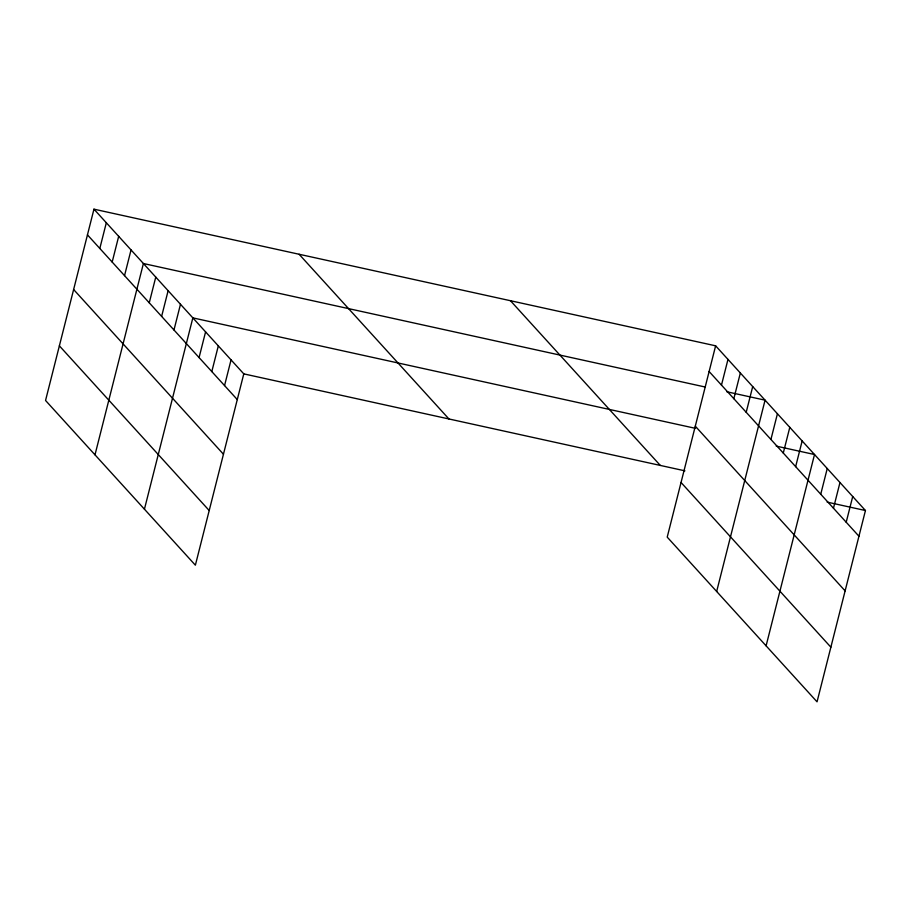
<?xml version="1.0" encoding="UTF-8"?>
<svg xmlns="http://www.w3.org/2000/svg" width="911" height="911" viewBox="0 0 911 911"><rect width="100%" height="100%" fill="white"/><g stroke="black" fill="none" stroke-linecap="round" stroke-linejoin="round"><path stroke-width="1.37" d="M93.958 209.166L45.55 400.476L195.375 565.184L243.784 373.874L93.958 209.166L715.625 345.816L865.45 510.524L817.042 701.834L667.216 537.126L715.625 345.816M99.811 248.464L106.325 222.751M112.178 262.049L118.681 236.348M124.534 275.634L131.036 249.933M94.995 454.828L143.403 263.518L704.886 386.947M149.256 302.816L155.758 277.103M161.623 316.402L168.125 290.7M173.978 329.987L180.48 304.285M144.439 509.181L192.847 317.871L695.526 428.364M199.076 357.579L205.579 331.877M211.807 371.574L218.321 345.873M224.55 385.581L231.052 359.868M721.478 385.114L727.98 359.401M733.833 398.699L740.347 372.998M746.2 412.284L752.702 386.583M716.661 591.478L765.069 400.168L726.773 391.753M770.922 439.466L777.425 413.753M783.278 453.052L789.791 427.35M795.645 466.637L802.147 440.935M766.094 645.831L814.514 454.521L776.218 446.105M820.743 494.229L827.245 468.527M833.474 508.224L839.976 482.523M846.205 522.231L852.719 496.518M243.784 373.874L684.924 470.839M827.154 502.109L865.45 510.524M709.122 371.517L858.948 536.226M695.287 426.177L845.112 590.875M681.041 482.477L830.866 647.186M510.467 300.721L660.304 465.43M299.104 254.26L448.941 418.969M87.456 234.867L237.281 399.576M73.632 289.527L223.457 454.225M59.374 345.827L209.211 510.536"/></g></svg>
